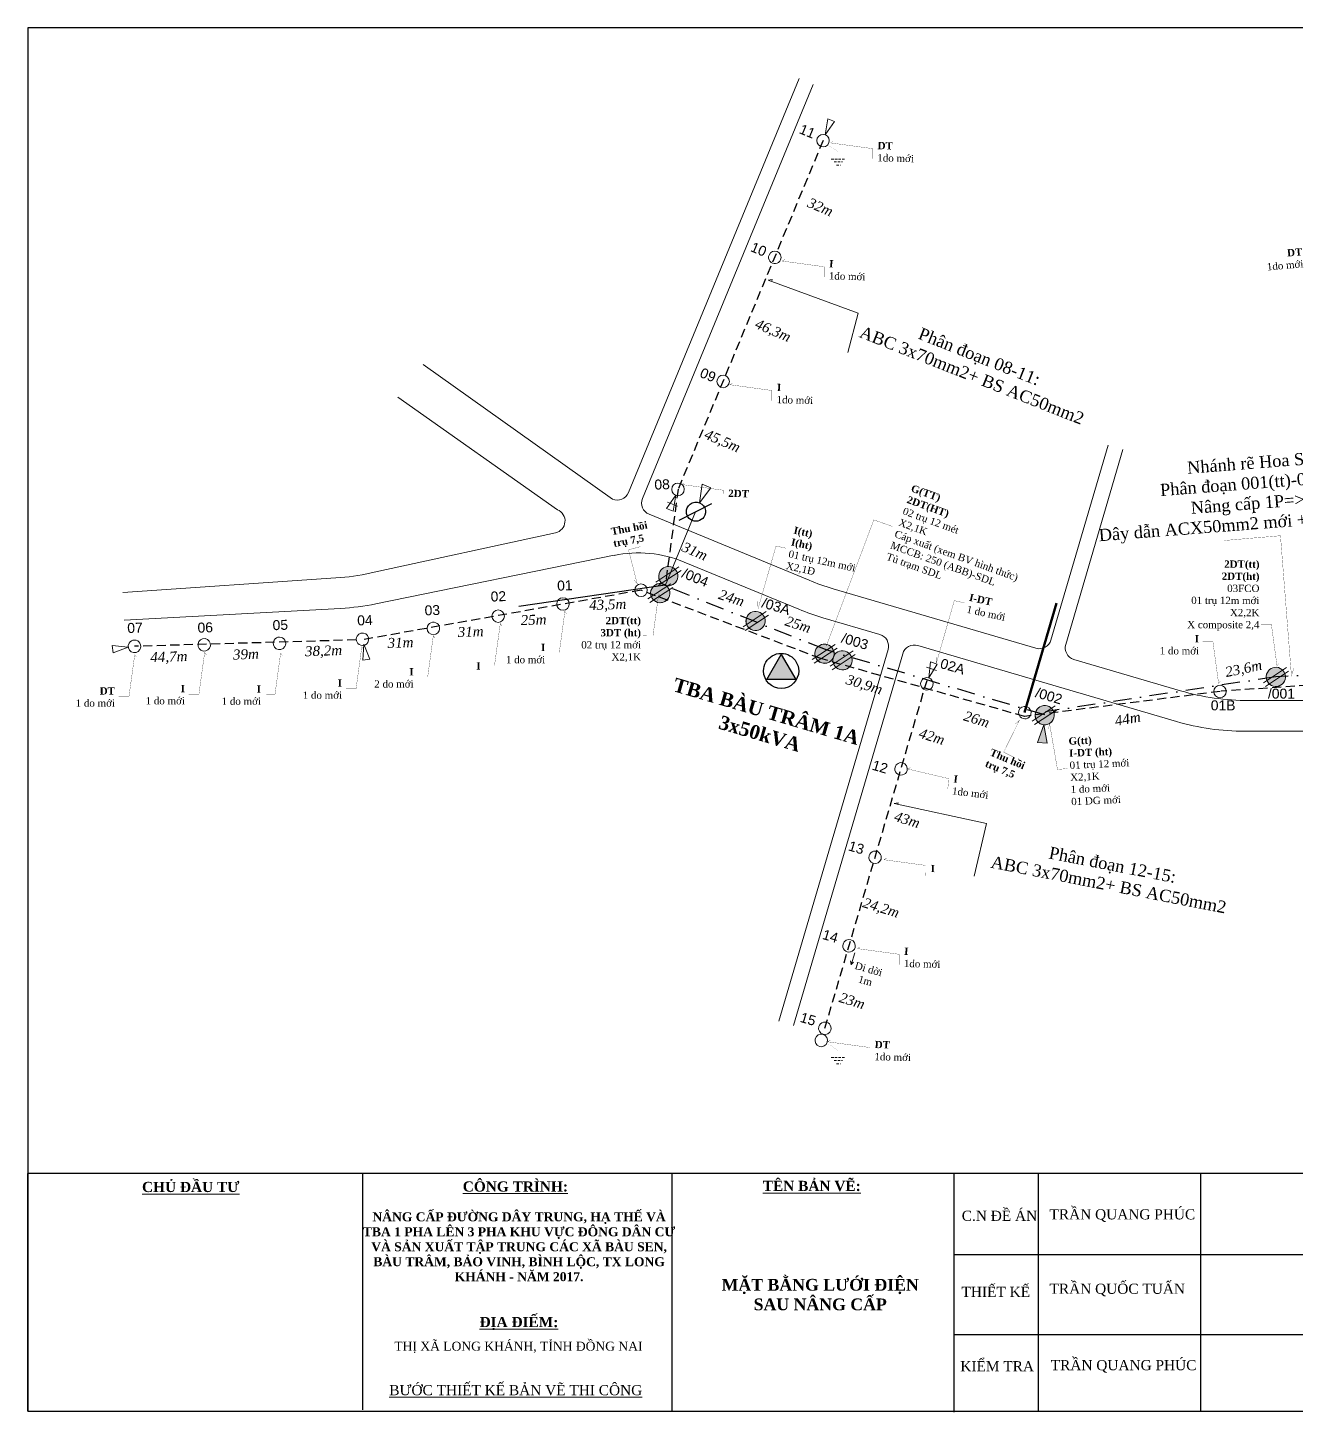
# Model space of a CAD drawing. Header units: metres. Extents: x 429925 to 893472, y 1245258 to 2552490.
# Drawn here: x 442894 to 443418, y 1260101 to 1260673 of the extents above; entities that cross this region are included whole.
import ezdxf

# ---------------------------------------------------------------- set-up
doc = ezdxf.new("R2010")
doc.units = ezdxf.units.M
doc.linetypes.add('DASHDOT', pattern=[1, 0.5, -0.25, 0, -0.25])
doc.linetypes.add('DASHED2', pattern=[0.375, 0.25, -0.125])
doc.layers.add('duong', color=2, linetype='Continuous', lineweight=15)
doc.layers.add('duong bao', color=3, linetype='Continuous', lineweight=13)
doc.layers.add('KHUNGBANVE', color=6, linetype='Continuous')
doc.styles.get("Standard").update_dxf_attribs({"font": 'arial.ttf'})
doc.styles.add('Unicode', font='times.ttf')

# ---------------------------------------------------------------- blocks, each defined once
blk = doc.blocks.new('A$C46BF4DDC')
at = {"color": 9, "linetype": 'Continuous'}
blk.add_line((9.91, 11.46), (0, 0), dxfattribs=at)
blk.add_lwpolyline([(0.89, 5.61, -1), (8.82, 5.61, -1)], format="xyb", close=True, dxfattribs=at)
blk = doc.blocks.new('A$C7B825D87')
at = {"layer": 'duong bao', "color": 1, "linetype": 'DASHED2', "lineweight": 20, "ltscale": 4}
for p, q in [((1.21, 2.48), (7.13, 2.48)), ((2.41, 1.31), (5.91, 1.31)), ((3.34, 0), (4.99, 0))]:
    blk.add_line(p, q, dxfattribs=at)
at = {"layer": 'duong bao', "color": 1, "linetype": 'DASHED2', "lineweight": 20, "ltscale": 4, "const_width": 0.0325}
blk.add_lwpolyline([(0.01, 8.11), (4.17, 5.43), (4.17, 2.48)], dxfattribs=at)
blk = doc.blocks.new('A$C6542344A')
at = {"color": 9, "linetype": 'Continuous'}
for p, q in [((7.45, 9.82), (0, 1.2)), ((8.7, 8.62), (1.25, 0))]:
    blk.add_line(p, q, dxfattribs=at)
for points in [[(0.3, 4.92, -1), (8.24, 4.92, -1)], [(4.27, 0.95, -1), (4.27, 8.89, -1)]]:
    blk.add_lwpolyline(points, format="xyb", close=True, dxfattribs=at)

msp = doc.modelspace()

# ---------------------------------------------------------------- hatches: boundary and pattern name
at = {"layer": 'duong bao', "lineweight": 50, "ltscale": 2}
for points in [[(443162.39, 1260445.12, -1), (443154.75, 1260447.27, -1)], [(443159.07, 1260438.13, -1), (443151.43, 1260440.28, -1)], [(443198.47, 1260426.6, -1), (443190.83, 1260428.75, -1)], [(443205.23, 1260413.87), (443199.25, 1260403.52), (443211.21, 1260403.52)], [(443226.93, 1260413.07, -1), (443219.29, 1260415.22, -1)], [(443234.37, 1260410.36, -1), (443226.73, 1260412.51, -1)], [(443413.44, 1260403.51, -1), (443405.79, 1260405.66, -1)], [(443317.9, 1260387.71, -1), (443310.26, 1260389.86, -1)], [(443313.76, 1260384.78), (443311.13, 1260377.52), (443315.1, 1260377.18)]]:
    msp.add_hatch(color=256, dxfattribs=at).paths.add_polyline_path(points)

# ---------------------------------------------------------------- linework, layer by layer
at = {"color": 4, "linetype": 'Continuous', "lineweight": 18}
for p, q in [((443212.59, 1260651.74), (443142.07, 1260480.71)), ((443218.46, 1260649.32), (443147.94, 1260478.29)), ((443237.04, 1260554.84), (443232.82, 1260538.6)), ((443057.35, 1260533.6), (443135.54, 1260477.99)), ((443046.8, 1260520.12), (443112.82, 1260473.62)), ((443340.32, 1260500.3), (443316.68, 1260419.8)), ((443322.78, 1260418.01), (443346.41, 1260498.51)), ((443158.3, 1260476.82), (443162.34, 1260475.15)), ((443150.66, 1260471.76), (443216.73, 1260444.52)), ((443035.75, 1260447.52), (443111.98, 1260464.12)), ((443037.75, 1260434.76), (443136.16, 1260454.8)), ((443165.2, 1260452.03), (443212.51, 1260432.52)), ((442933.18, 1260439.51), (443021.2, 1260445.45)), ((443226.67, 1260441.02), (443310.48, 1260416.41)), ((442933.75, 1260428.08), (443023.18, 1260432.89)), ((443222.45, 1260429.02), (443245.97, 1260422.11)), ((443249.36, 1260415.91), (443204.25, 1260262.29)), ((443210.35, 1260260.5), (443255.45, 1260414.12)), ((443368.59, 1260386.15), (443261.66, 1260417.51)), ((443269.39, 1260407.2), (443265.27, 1260408.64)), ((443326.17, 1260411.8), (443370.23, 1260398.86)), ((443398.41, 1260394.81), (443512.03, 1260394.81)), ((443454.37, 1260382.11), (443396.73, 1260382.11)), ((443290.05, 1260344), (443284.89, 1260322.3))]:
    msp.add_line(p, q, dxfattribs=at)
at = {"color": 5, "linetype": 'DASHED2', "lineweight": 30, "ltscale": 15}
for p, q in [((443222.52, 1260626.14), (443162.6, 1260482.08)), ((443162.6, 1260482.08), (443157.31, 1260442.19)), ((443147.31, 1260440.37), (443032.7, 1260420.01)), ((443221.58, 1260412.12), (443147.31, 1260440.37)), ((443029.65, 1260419.85), (442938.02, 1260417.21)), ((443305.69, 1260388.26), (443221.58, 1260412.12)), ((443223.26, 1260259.4), (443265.47, 1260403.15)), ((443490.36, 1260405.89), (443387.07, 1260398.63)), ((443386.56, 1260398.57), (443305.69, 1260388.26))]:
    msp.add_line(p, q, dxfattribs=at)
at = {"color": 1, "lineweight": 30, "ltscale": 15}
msp.add_line((443157.35, 1260442.52), (443096.8, 1260433.71), dxfattribs=at)
at = {"color": 1, "linetype": 'DASHDOT', "lineweight": 30, "ltscale": 15}
for p, q in [((443223.47, 1260415.84), (443157.31, 1260442.19)), ((443314.21, 1260388.84), (443223.47, 1260415.84)), ((443490.12, 1260408.96), (443409.65, 1260404.63)), ((443409.65, 1260404.63), (443314.41, 1260390.18))]:
    msp.add_line(p, q, dxfattribs=at)
at = {"color": 9, "linetype": 'Continuous'}
msp.add_lwpolyline([(442893.89, 1260101.28), (443706.69, 1260101.28), (443706.69, 1260672.78), (442893.89, 1260672.78)], close=True, dxfattribs=at)
at = {"color": 4, "linetype": 'Continuous', "lineweight": 18}
for points in [[(443223.43, 1260628.56), (443227.26, 1260634.03), (443224.49, 1260635.15), (443223.43, 1260628.56)], [(443201.39, 1260568.23), (443201.52, 1260568.78), (443199.85, 1260568.53), (443237.04, 1260554.84)], [(443161.69, 1260479.66), (443157.86, 1260474.19), (443160.63, 1260473.07), (443161.69, 1260479.66)], [(442935.47, 1260416.84), (442928.83, 1260417.53), (442929.19, 1260414.56), (442935.47, 1260416.84)], [(443032.79, 1260418.09), (443032.31, 1260411.43), (443035.26, 1260411.89), (443032.79, 1260418.09)], [(443266.17, 1260404.17), (443269.69, 1260409.85), (443266.86, 1260410.82), (443266.17, 1260404.17)], [(443253.45, 1260351.93), (443253.59, 1260352.48), (443251.91, 1260352.24), (443290.05, 1260344)], [(443235.71, 1260290.58), (443234.09, 1260285.66), (443233.89, 1260287.28), (443234.14, 1260285.72), (443235.11, 1260286.79)]]:
    msp.add_lwpolyline(points, dxfattribs=at)
for points in [[(443220.14, 1260627.12, -1), (443224.91, 1260625.16, -1)], [(443200.21, 1260578.87, -1), (443204.98, 1260576.9, -1)], [(443178.88, 1260527.63, -1), (443183.65, 1260525.66, -1)], [(443160.21, 1260483.06, -1), (443164.98, 1260481.09, -1)], [(443144.92, 1260441.36, -1), (443149.69, 1260439.39, -1)], [(443112.68, 1260435.69, -1), (443117.45, 1260433.73, -1)], [(443085.91, 1260430.63, -1), (443090.68, 1260428.67, -1)], [(443059.14, 1260425.57, -1), (443063.91, 1260423.61, -1)], [(442935.81, 1260418.53, -1), (442940.24, 1260415.89, -1)], [(442964.6, 1260419.14, -1), (442969.03, 1260416.5, -1)], [(442995.7, 1260419.76, -1), (443000.13, 1260417.11, -1)], [(443030, 1260421.47, -1), (443034.43, 1260418.82, -1)], [(443262.93, 1260402.44, -1), (443267.88, 1260400.99, -1)], [(443383.98, 1260398.57, -1), (443389.14, 1260398.57, -1)], [(443303.41, 1260390.55, -1), (443308.36, 1260389.1, -1)], [(443252.26, 1260367.32, -1), (443257.21, 1260365.87, -1)], [(443241.53, 1260330.77, -1), (443246.48, 1260329.31, -1)], [(443230.79, 1260294.21, -1), (443235.74, 1260292.76, -1)], [(443220.78, 1260260.13, -1), (443225.73, 1260258.67, -1)], [(443219.31, 1260255.1, -1), (443224.26, 1260253.64, -1)]]:
    msp.add_lwpolyline(points, format="xyb", close=True, dxfattribs=at)
for points in [[(443171.51, 1260476.51), (443172.51, 1260484.16), (443176.19, 1260482.64)], [(443313.76, 1260384.78), (443315.1, 1260377.18), (443311.13, 1260377.52)]]:
    msp.add_lwpolyline(points, close=True, dxfattribs=at)
at = {"color": 7, "linetype": 'Continuous'}
msp.add_lwpolyline([(443197.96, 1260407.03, -1), (443212.45, 1260407.08, -1)], format="xyb", close=True, dxfattribs=at)
msp.add_lwpolyline([(443197.96, 1260407.03, -1), (443212.45, 1260407.08, -1)], format="xyb", close=True, dxfattribs=at)
msp.add_lwpolyline([(443199.25, 1260403.52), (443205.23, 1260413.87), (443211.21, 1260403.52)], close=True, dxfattribs=at)
msp.add_lwpolyline([(443199.25, 1260403.52), (443205.23, 1260413.87), (443211.21, 1260403.52)], close=True, dxfattribs=at)
msp.add_lwpolyline([(443199.25, 1260403.52), (443205.23, 1260413.87), (443211.21, 1260403.52)], close=True, dxfattribs=at)
at = {"color": 4, "linetype": 'Continuous', "lineweight": 18}
for centre, radius, start, end in [((443137.45, 1260482.62), 5, 247.5918, 337.5918), ((443152.56, 1260476.38), 5, 157.5918, 247.5918), ((443110.91, 1260469), 5, 282.287, 67.5918), ((443146.13, 1260405.8), 50, 67.5918, 101.5093), ((443014.47, 1260545.22), 100, 273.8603, 282.287), ((443254.85, 1260536.97), 100, 247.5918, 253.6357), ((443017.8, 1260532.75), 100, 273.0825, 281.5093), ((443250.63, 1260524.97), 100, 247.5918, 253.6357), ((443244.56, 1260417.32), 5, 343.6357, 73.6357), ((443311.89, 1260421.21), 5, 253.6357, 343.6357), ((443260.25, 1260412.71), 5, 73.6357, 163.6357), ((443327.57, 1260416.6), 5, 163.6357, 253.6357), ((443398.41, 1260494.81), 100, 253.6304, 270), ((443396.73, 1260482.11), 100, 253.6549, 270)]:
    msp.add_arc(centre, radius, start, end, dxfattribs=at)
at = {"layer": 'duong bao', "lineweight": 18, "ltscale": 2}
msp.add_line((443157.23, 1260442.15), (443169.86, 1260472.77), dxfattribs=at)
at = {"layer": 'duong bao', "lineweight": 50, "ltscale": 2}
msp.add_line((443305.7, 1260389.88), (443318.97, 1260435.1), dxfattribs=at)
at = {"layer": 'duong bao', "color": 4, "lineweight": 15, "ltscale": 2, "const_width": 0.1}
for points in [[(443226.75, 1260625.86), (443225.73, 1260625.18), (443242.96, 1260622.82), (443242.97, 1260618.61)], [(443206.72, 1260577.06), (443205.7, 1260576.38), (443222.93, 1260574.02), (443222.95, 1260569.81)], [(443185.12, 1260525.95), (443184.1, 1260525.27), (443201.33, 1260522.91), (443201.35, 1260518.7)], [(443165.08, 1260484.74), (443164.06, 1260484.06), (443181.29, 1260481.7), (443181.31, 1260477.48)], [(443223.58, 1260418.61), (443223.88, 1260417.42), (443243.5, 1260469.44), (443251.23, 1260466.73)], [(443195.53, 1260435.73), (443195.66, 1260432.75), (443203.08, 1260458.64), (443207.2, 1260457.75)], [(443417.05, 1260408.21), (443416.05, 1260404.98), (443411.51, 1260462.9), (443388.3, 1260460.93)], [(443144.51, 1260444.64), (443145.75, 1260442.96), (443142.14, 1260457.09), (443147.07, 1260458.38)], [(443155.31, 1260437.95), (443154.63, 1260438.97), (443152.27, 1260421.74), (443148.06, 1260421.72)], [(443269.18, 1260413.15), (443269.31, 1260410.17), (443276.73, 1260436.07), (443280.85, 1260435.18)], [(443116.56, 1260430.67), (443115.87, 1260431.69), (443113.51, 1260414.46), (443109.3, 1260414.44)], [(443089.83, 1260425.57), (443089.15, 1260426.59), (443086.79, 1260409.36), (443082.57, 1260409.34)], [(443410.78, 1260410.13), (443410.1, 1260409.1), (443407.74, 1260426.34), (443403.53, 1260426.35)], [(443062.18, 1260420.61), (443061.5, 1260421.63), (443059.14, 1260404.4), (443054.92, 1260404.38)], [(443386.64, 1260402.85), (443385.96, 1260401.83), (443383.6, 1260419.06), (443379.39, 1260419.08)], [(442938.79, 1260412.71), (442938.11, 1260413.73), (442935.75, 1260396.5), (442931.53, 1260396.48)], [(442967.69, 1260413.66), (442967.01, 1260414.69), (442964.65, 1260397.46), (442960.44, 1260397.44)], [(442999.1, 1260413.48), (442998.42, 1260414.5), (442996.06, 1260397.27), (442991.84, 1260397.25)], [(443032.62, 1260415.97), (443031.94, 1260416.99), (443029.58, 1260399.76), (443025.36, 1260399.74)], [(443302.03, 1260385.16), (443303.59, 1260386.55), (443297.14, 1260373.47), (443301.7, 1260371.19)], [(443315.65, 1260383.15), (443316.13, 1260385.18), (443319.38, 1260366.34), (443323.5, 1260366.72)], [(443258.6, 1260367.11), (443257.52, 1260366.53), (443274.45, 1260362.55), (443274.07, 1260358.35)], [(443248.71, 1260329.73), (443247.69, 1260329.05), (443264.92, 1260326.69), (443264.94, 1260322.48)], [(443237.72, 1260293.01), (443236.7, 1260292.33), (443253.93, 1260289.97), (443253.94, 1260285.75)], [(443225.55, 1260254.51), (443224.52, 1260253.83), (443241.76, 1260251.47), (443241.77, 1260247.25)]]:
    msp.add_lwpolyline(points, dxfattribs=at)
at = {"layer": 'KHUNGBANVE', "color": 2}
for p, q in [((442893.89, 1260101.28), (442893.89, 1260199.44)), ((443706.69, 1260199.44), (442893.89, 1260199.44)), ((443032.38, 1260101.72), (443032.38, 1260199.58)), ((443160.22, 1260101.28), (443160.22, 1260199.44)), ((443276.68, 1260100.76), (443276.68, 1260199.44)), ((443311.58, 1260100.98), (443311.58, 1260199.44)), ((443378.66, 1260101.28), (443378.66, 1260199.14)), ((443445.12, 1260165.8), (443276.68, 1260165.8)), ((443445.12, 1260132.73), (443276.68, 1260132.73)), ((442893.89, 1260101.28), (443706.69, 1260101.28))]:
    msp.add_line(p, q, dxfattribs=at)

# ---------------------------------------------------------------- block references
at = {"color": 4, "linetype": 'Continuous', "lineweight": 18, "rotation": 157.5918346756416}
msp.add_blockref('A$C46BF4DDC', (443176.63, 1260476.18), dxfattribs=at)
at = {"layer": 'duong bao', "lineweight": 50, "ltscale": 2}
for p in [(443224.71, 1260616.02), (443224.7, 1260244.79)]:
    msp.add_blockref('A$C7B825D87', p, dxfattribs=at)
at = {"layer": 'duong bao', "lineweight": 50, "ltscale": 2, "rotation": 344.288042841993}
for p in [(443153.13, 1260442.61), (443149.8, 1260435.62), (443189.2, 1260424.09), (443217.66, 1260410.56), (443225.1, 1260407.85), (443404.17, 1260401), (443308.64, 1260385.2)]:
    msp.add_blockref('A$C6542344A', p, dxfattribs=at)

# ---------------------------------------------------------------- texts
at = {"color": 4, "linetype": 'Continuous', "lineweight": 18}
for s, insert, char_height, width, attachment_point, rotation in [('{\\fArial Unicode MS|b0|i0|c0|p34;\\C7;11}', (443216.06, 1260629.98), 4.1093, 22.225, 5, 337.5918), ('{\\fTimes New Roman|b1|i0|c0|p18;\\C7;DT\\P\\fTimes New Roman|b0|i0|c0|p18;1do mới}', (443245.01, 1260621.57), 3, 22.225, 4, 358.5056), ('{\\fTimes New Roman|b0|i1|c0|p18;\\C7;32m}', (443221.43, 1260598.66), 4.1093, 22.225, 5, 336.782), ('{\\fArial Unicode MS|b0|i0|c0|p34;\\C7;10}', (443195.92, 1260581.22), 4.1093, 22.225, 5, 337.5918), ('{\\fTimes New Roman|b1|i0|c0|p18;\\C7;DT\\P\\fTimes New Roman|b0|i0|c0|p18;1do mới}', (443420.73, 1260577.75), 3, 22.225, 6, 4.9439), ('{\\fTimes New Roman|b1|i0|c0|p18;\\C7;I\\P\\fTimes New Roman|b0|i0|c0|p18;1do mới}', (443224.99, 1260572.77), 3, 22.225, 4, 358.5056), ('{\\fTimes New Roman|b0|i1|c0|p18;\\C7;46,3m}', (443201.68, 1260547.32), 4.1093, 22.225, 5, 336.782), ('{\\fTimes New Roman|b0|i0|c0|p18;\\C7;Phân đoạn 08-11:\\PABC 3x70mm2+ BS AC50mm2}', (443285.56, 1260533.04), 5, 159.6171, 5, 338.4186), ('{\\fArial Unicode MS|b0|i0|c0|p34;\\C7;09}', (443174.96, 1260529.3), 4.1093, 22.225, 5, 337.5918), ('{\\fTimes New Roman|b1|i0|c0|p18;\\C7;I\\P\\fTimes New Roman|b0|i0|c0|p18;1do mới}', (443203.39, 1260521.66), 3, 22.225, 4, 358.5056), ('{\\fTimes New Roman|b0|i1|c0|p18;\\C7;45,5m}', (443180.77, 1260501.69), 4.1093, 22.225, 5, 336.782), ('{\\fTimes New Roman|b0|i0|c0|p18;\\C7;Nhánh rẽ Hoa Sen\\PPhân đoạn 001(tt)-004(tt):\\PNâng cấp 1P=>3P\\PDây dẫn ACX50mm2 mới +AC50mm2 HH}', (443401.69, 1260479.83), 5, 159.6171, 5, 4.3989), ('{\\fArial Unicode MS|b0|i0|c0|p34;\\C7;08}', (443156.01, 1260484.07), 4.1093, 22.225, 5, 1.9396), ('{\\fTimes New Roman|b1|i0|c0|p18;\\C7;2DT}', (443183.35, 1260480.44), 3, 22.225, 4, 358.5056), ('{\\fTimes New Roman|b1|i0|c0|p18;\\C7;G(TT)\\P2DT(HT)\\P\\fTimes New Roman|b0|i0|c0|p18;02 trụ 12 mét\\PX2,1K\\PCáp xuất (xem BV hình thức)\\PMCCB: 250 (ABB)-SDL\\PTủ trạm SDL}', (443253.84, 1260468.24), 3, 67.9979, 4, 340.0729), ('{\\fTimes New Roman|b1|i0|c0|p18;\\C7;Thu hồi trụ 7,5}', (443135.49, 1260461.68), 3, 17.2045, 4, 10.8135), ('{\\fTimes New Roman|b1|i0|c0|p18;\\C7;I(tt)\\PI(ht)\\P\\fTimes New Roman|b0|i0|c0|p18;01 trụ 12m mới\\PX2,1Đ}', (443208.79, 1260457.62), 3, 32.5384, 4, 347.6722), ('{\\fTimes New Roman|b0|i1|c0|p18;\\C7;31m}', (443169.51, 1260456.47), 4.1093, 22.225, 5, 336.782), ('{\\fArial Unicode MS|b0|i0|c0|p34;\\C7;/004}', (443169.71, 1260445.6), 4.1093, 22.225, 5, 337.5918), ('{\\fTimes New Roman|b1|i0|c0|p18;\\C7;2DT(tt)\\P2DT(ht)\\P\\fTimes New Roman|b0|i0|c0|p18;03FCO\\P01 trụ 12m mới\\PX2,2K\\PX composite 2,4}', (443402.83, 1260438.16), 3, 34.3484, 6, 359.9003), ('{\\fArial Unicode MS|b0|i0|c0|p34;\\C7;01}', (443115.84, 1260442.33), 4.1093, 22.225, 5, 1.9396), ('{\\fArial Unicode MS|b0|i0|c0|p34;\\C7;02}', (443088.36, 1260437.83), 4.1093, 22.225, 5, 1.9396), ('{\\fTimes New Roman|b0|i1|c0|p18;\\C7;43,5m}', (443133.56, 1260434.01), 4.1093, 22.225, 5, 1.9396), ('{\\fTimes New Roman|b0|i1|c0|p18;\\C7;24m}', (443184.69, 1260437.23), 4.1093, 22.225, 5, 342.1109), ('{\\fArial Unicode MS|b0|i0|c0|p34;\\C7;/03A}', (443203.09, 1260433.69), 4.1093, 22.225, 5, 343.6357), ('{\\fTimes New Roman|b1|i0|c0|p18;\\C7;I-DT\\P\\fTimes New Roman|b0|i0|c0|p18;1 do mới}', (443282.45, 1260435.04), 3, 24.4669, 4, 347.6722), ('{\\fArial Unicode MS|b0|i0|c0|p34;\\C7;04}', (443033.23, 1260427.95), 4.1093, 22.225, 5, 1.9396), ('{\\fArial Unicode MS|b0|i0|c0|p34;\\C7;03}', (443061.08, 1260432.1), 4.1093, 22.225, 5, 1.9396), ('{\\fTimes New Roman|b0|i1|c0|p18;\\C7;25m}', (443102.9, 1260428.15), 4.1093, 22.225, 5, 1.9396), ('{\\fArial Unicode MS|b0|i0|c0|p34;\\C7;07}', (442938.23, 1260424.83), 4.1093, 22.225, 5, 1.9396), ('{\\fArial Unicode MS|b0|i0|c0|p34;\\C7;06}', (442967.25, 1260424.97), 4.1093, 22.225, 5, 1.9396), ('{\\fArial Unicode MS|b0|i0|c0|p34;\\C7;05}', (442998.27, 1260426), 4.1093, 22.225, 5, 1.9396), ('{\\fTimes New Roman|b0|i1|c0|p18;\\C7;31m}', (443076.9, 1260423.24), 4.1093, 22.225, 5, 1.9396), ('{\\fTimes New Roman|b1|i0|c0|p18;\\C7;2DT(tt)\\P3DT (ht)\\P\\fTimes New Roman|b0|i0|c0|p18;02 trụ 12 mới\\PX2,1K}', (443147.29, 1260420.01), 3, 24.4669, 6, 0.0997), ('{\\fTimes New Roman|b0|i1|c0|p18;\\C7;25m}', (443212.21, 1260426.24), 4.1093, 22.225, 5, 342.1109), ('{\\fTimes New Roman|b0|i1|c0|p18;\\C7;31m}', (443047.93, 1260418.72), 4.1093, 22.225, 5, 1.9396), ('{\\fArial Unicode MS|b0|i0|c0|p34;\\C7;/003}', (443235.68, 1260419.23), 4.1093, 22.225, 5, 343.6357), ('{\\fTimes New Roman|b1|i0|c0|p18;\\C7;I\\P\\fTimes New Roman|b0|i0|c0|p18;1 do mới}', (443377.88, 1260417.83), 3, 24.4669, 6, 359.9003), ('{\\fTimes New Roman|b0|i1|c0|p18;\\C7;44,7m}', (442952.24, 1260412.46), 4.1093, 22.225, 5, 1.9396), ('{\\fTimes New Roman|b0|i1|c0|p18;\\C7;39m}', (442984.06, 1260413.93), 4.1093, 22.225, 5, 1.9396), ('{\\fTimes New Roman|b0|i1|c0|p18;\\C7;38,2m}', (443016.14, 1260414.93), 4.1093, 22.225, 5, 1.9396), ('{\\fTimes New Roman|b1|i0|c0|p18;\\C7;I\\P\\fTimes New Roman|b0|i0|c0|p18;1 do mới}', (443107.71, 1260414.22), 3, 24.4669, 6, 0.0997), ('{\\fTimes New Roman|b1|i0|c0|p18;\\C7;I\\P\\fTimes New Roman|b0|i0|c0|p18;2 do mới}', (443053.33, 1260404.17), 3, 24.4669, 6, 0.0997), ('{\\fTimes New Roman|b1|i0|c0|p18;\\C7;I}', (443080.99, 1260409.13), 3, 24.4669, 6, 0.0997), ('{\\fArial Unicode MS|b0|i0|c0|p34;\\H1x;\\C7;02A}', (443276.04, 1260408.87), 4.1093, 22.225, 5, 343.6357), ('{\\fTimes New Roman|b0|i1|c0|p18;\\C7;23,6m}', (443396.35, 1260407.58), 4.1093, 22.225, 5, 11.717), ('{\\fTimes New Roman|b1|i0|c0|p18;\\C7;I\\P\\fTimes New Roman|b0|i0|c0|p18;1 do mới}', (443023.77, 1260399.53), 3, 24.4669, 6, 0.0997), ('{\\fTimes New Roman|b1|i0|c0|p18;\\C7;TBA BÀU TRÂM 1A 3x50kVA}', (443197.73, 1260385.71), 5.7341, 87, 5, 343.6357), ('{\\fTimes New Roman|b0|i1|c0|p18;\\C7;30,9m}', (443239.43, 1260401), 4.1093, 22.225, 5, 342.8259), ('{\\fTimes New Roman|b1|i0|c0|p18;\\C7;DT\\P\\fTimes New Roman|b0|i0|c0|p18;1 do mới}', (442929.95, 1260396.27), 3, 24.4669, 6, 0.0997), ('{\\fTimes New Roman|b1|i0|c0|p18;\\C7;I\\P\\fTimes New Roman|b0|i0|c0|p18;1 do mới}', (442958.85, 1260397.22), 3, 24.4669, 6, 0.0997), ('{\\fTimes New Roman|b1|i0|c0|p18;\\C7;I\\P\\fTimes New Roman|b0|i0|c0|p18;1 do mới}', (442990.26, 1260397.04), 3, 24.4669, 6, 0.0997), ('{\\fArial Unicode MS|b0|i0|c0|p34;\\C7;/002}', (443315.82, 1260396.68), 4.1093, 22.225, 5, 343.6357), ('{\\fTimes New Roman|b0|i1|c0|p18;\\C7;26m}', (443285.97, 1260387.07), 4.1093, 22.225, 5, 342.8259), ('{\\fTimes New Roman|b0|i1|c0|p18;\\C7;44m}', (443348.36, 1260387.26), 4.1093, 22.225, 5, 9.9555), ('{\\fTimes New Roman|b0|i1|c0|p18;\\C7;42m}', (443267.48, 1260379.96), 4.1093, 22.225, 5, 342.8259), ('{\\fTimes New Roman|b1|i0|c0|p18;\\C7;G(tt)\\PI-DT (ht)\\P\\fTimes New Roman|b0|i0|c0|p18;01 trụ 12 mới\\PX2,1K\\P1 do mới\\P01 DG mới}', (443324.5, 1260365.53), 3, 27.9037, 4, 2.5442), ('{\\fTimes New Roman|b1|i0|c0|p18;\\C7;Thu hồi trụ 7,5}', (443290.57, 1260370.92), 3, 17.2045, 4, 337.2657), ('{\\fArial Unicode MS|b0|i0|c0|p34;\\H1x;\\C7;12}', (443246.08, 1260367.41), 4.1093, 22.225, 5, 343.6357), ('{\\fTimes New Roman|b1|i0|c0|p18;\\C7;I\\P\\fTimes New Roman|b0|i0|c0|p18;1do mới}', (443276.16, 1260360.01), 3, 22.225, 4, 353.0666), ('{\\fTimes New Roman|b0|i1|c0|p18;\\C7;43m}', (443257.28, 1260345.55), 4.1093, 22.225, 5, 342.8259), ('{\\fArial Unicode MS|b0|i0|c0|p34;\\H1x;\\C7;13}', (443236.28, 1260334.03), 4.1093, 22.225, 5, 343.6357), ('{\\fTimes New Roman|b0|i0|c0|p18;\\C7;Phân đoạn 12-15:\\PABC 3x70mm2+ BS AC50mm2}', (443341.33, 1260322.82), 5, 159.6171, 5, 348.9341), ('{\\fTimes New Roman|b1|i0|c0|p18;\\C7;I}', (443266.98, 1260325.44), 3, 22.225, 4, 358.5056), ('{\\fTimes New Roman|b0|i1|c0|p18;\\C7;24,2m}', (443246.37, 1260308.79), 4.1093, 22.225, 5, 342.8259), ('{\\fArial Unicode MS|b0|i0|c0|p34;\\H1x;\\C7;14}', (443225.55, 1260297.47), 4.1093, 22.225, 5, 343.6357), ('{\\fTimes New Roman|b1|i0|c0|p18;\\C7;I\\P\\fTimes New Roman|b0|i0|c0|p18;1do mới}', (443255.98, 1260288.71), 3, 22.225, 4, 358.5056), ('{\\fTimes New Roman|b0|i0|c0|p18;\\C7;Di dời\\P1m}', (443240.66, 1260281.46), 3, 22.225, 5, 344.0373), ('{\\fTimes New Roman|b0|i1|c0|p18;\\C7;23m}', (443234.53, 1260270.72), 4.1093, 22.225, 5, 342.8259), ('{\\fArial Unicode MS|b0|i0|c0|p34;\\H1x;\\C7;15}', (443216.33, 1260263.19), 4.1093, 22.225, 5, 343.6357), ('{\\fTimes New Roman|b1|i0|c0|p18;\\C7;DT\\P\\fTimes New Roman|b0|i0|c0|p18;1do mới}', (443243.81, 1260250.21), 3, 22.225, 4, 358.5056)]:
    msp.add_mtext(s, dxfattribs=dict(at, insert=insert, char_height=char_height, width=width, attachment_point=attachment_point, rotation=rotation))
at = {"color": 4, "linetype": 'Continuous', "lineweight": 18, "char_height": 4.1093, "width": 22.225, "attachment_point": 5}
for s, insert in [('{\\fArial Unicode MS|b0|i0|c0|p34;\\C7;/001}', (443411.91, 1260397.64)), ('{\\fArial Unicode MS|b0|i0|c0|p34;\\C7;01B}', (443387.82, 1260392.79))]:
    msp.add_mtext(s, dxfattribs=dict(at, insert=insert))
at = {"layer": 'duong', "attachment_point": 2, "style": 'Unicode'}
for s, insert, char_height, width in [('{\\fTimes New Roman|b1|i0|c0|p18;\\LCHỦ ĐẦU TƯ}', (442961.25, 1260195.95), 4.1939, 338.0455), ('{\\fTimes New Roman|b1|i0|c0|p18;\\LCÔNG TRÌNH:}', (443095.39, 1260196.15), 4.1939, 338.0455), ('{\\fTimes New Roman|b1|i0|c0|p18;\\LTÊN BẢN VẼ:}', (443217.85, 1260196.39), 4.1939, 338.0455), ('{\\fTimes New Roman|b1|i0|c0|p18;NÂNG CẤ\\fTimes New Roman|b1|i0|c163|p18;P ĐƯ\\fTimes New Roman|b1|i0|c0|p18;ỜNG DÂY TRUNG, HẠ THẾ VÀ TBA 1 PHA LÊN 3 PHA KHU VỰ\\fTimes New Roman|b1|i0|c163|p18;C ĐÔNG DÂN CƯ VÀ S\\fTimes New Roman|b1|i0|c0|p18;ẢN XUẤT TẬP TRUNG CÁC XÃ BÀU SEN, BÀU TRÂM, BẢO VINH, BÌNH LỘ\\fTimes New Roman|b1|i0|c163|p18;C, TX LONG KHÁNH - NĂM \\fTimes New Roman|b1|i0|c0|p18;2017.}', (443096.92, 1260183.37), 3.70861, 130.2593), ('C.N ĐỀ ÁN', (443295.41, 1260184.05), 4.194, 338.0455), ('TRẦN QUANG PHÚC', (443346.18, 1260184.65), 4.1939, 338.0455), ('{\\fTimes New Roman|b1|i0|c163|p18;MẶT \\fTimes New Roman|b1|i0|c0|p18;BẰNG\\fTimes New Roman|b1|i0|c163|p18; \\fTimes New Roman|b1|i0|c0|p18;LƯỚI ĐIỆN SAU NÂNG CẤP}', (443221.34, 1260155.87), 4.85606, 83.9957), ('THIẾT KẾ', (443293.89, 1260152.6), 4.194, 338.0455), ('TRẦN QUỐC TUẤN', (443344.08, 1260153.9), 4.1939, 338.0455), ('{\\fTimes New Roman|b1|i0|c0|p18;\\LĐỊA ĐIẾM:}', (443096.85, 1260140.15), 4.1939, 128.0996), ('THỊ XÃ LONG KHÁNH, TỈNH ĐỒNG NAI', (443096.65, 1260129.93), 3.7086, 129.5413), ('KIỂM TRA', (443294.46, 1260121.89), 4.194, 338.0455), ('TRẦN QUANG PHÚC', (443346.69, 1260122.34), 4.1939, 338.0455), ('{\\LBƯỚC THIẾT KẾ BẢN VẼ THI CÔNG}', (443095.56, 1260112.01), 4.1939, 338.0455)]:
    msp.add_mtext(s, dxfattribs=dict(at, insert=insert, char_height=char_height, width=width))

doc.saveas('drawing.dxf')
